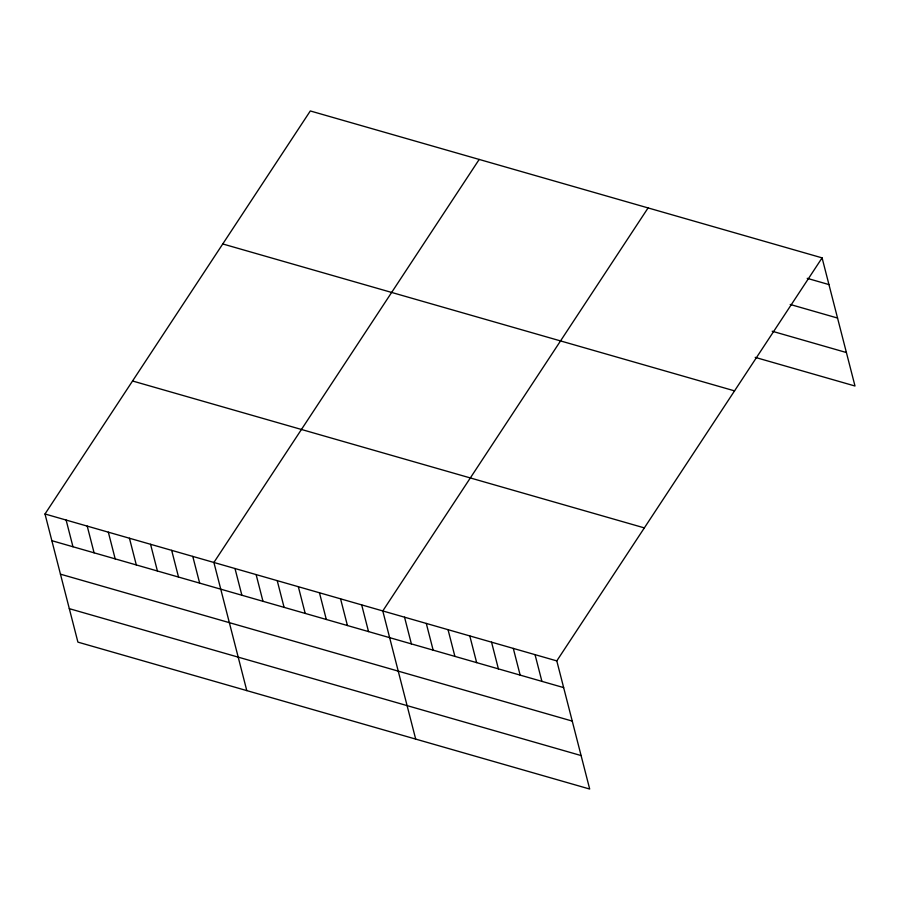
<?xml version="1.0" encoding="UTF-8"?>
<svg xmlns="http://www.w3.org/2000/svg" width="900" height="900" viewBox="0 0 900 900"><rect width="100%" height="100%" fill="white"/><g stroke="black" fill="none" stroke-linecap="round" stroke-linejoin="round"><path stroke-width="1.35" d="M822.094 257.873L556.796 660.893L589.691 789.041L77.906 642.127L45 513.99L310.309 110.959L822.094 257.873L855 386.01L755.201 357.368M479.194 159.446L213.896 562.466L246.791 690.604M648.09 207.922L382.781 610.942L415.688 739.091M807.21 278.336L828.956 284.58M790.211 304.459L837.551 318.049M772.2 331.234L846.405 352.541M222.75 243.956L734.546 390.87M132.547 380.993L644.344 527.895M45 513.99L556.796 660.893M51.863 540.697L563.648 687.6M60.446 574.166L572.243 721.08M69.311 608.659L581.107 755.561M535.039 654.649L541.901 681.356M513.293 648.405L520.155 675.113M491.546 642.161L498.397 668.869M469.789 635.918L476.651 662.625M448.043 629.674L454.894 656.381M426.285 623.43L433.147 650.137M404.539 617.186L411.39 643.894M361.676 604.89L368.527 631.597M340.56 598.826L347.423 625.534M319.455 592.762L326.306 619.47M298.339 586.71L305.201 613.418M277.222 580.646L284.085 607.354M256.118 574.582L262.969 601.29M235.001 568.53L241.864 595.238M192.78 556.403L199.643 583.11M171.675 550.35L178.526 577.058M150.559 544.286L157.41 570.994M129.442 538.222L136.305 564.93M108.337 532.17L115.189 558.877M87.221 526.106L94.084 552.814M66.116 520.043L72.968 546.75"/></g></svg>
